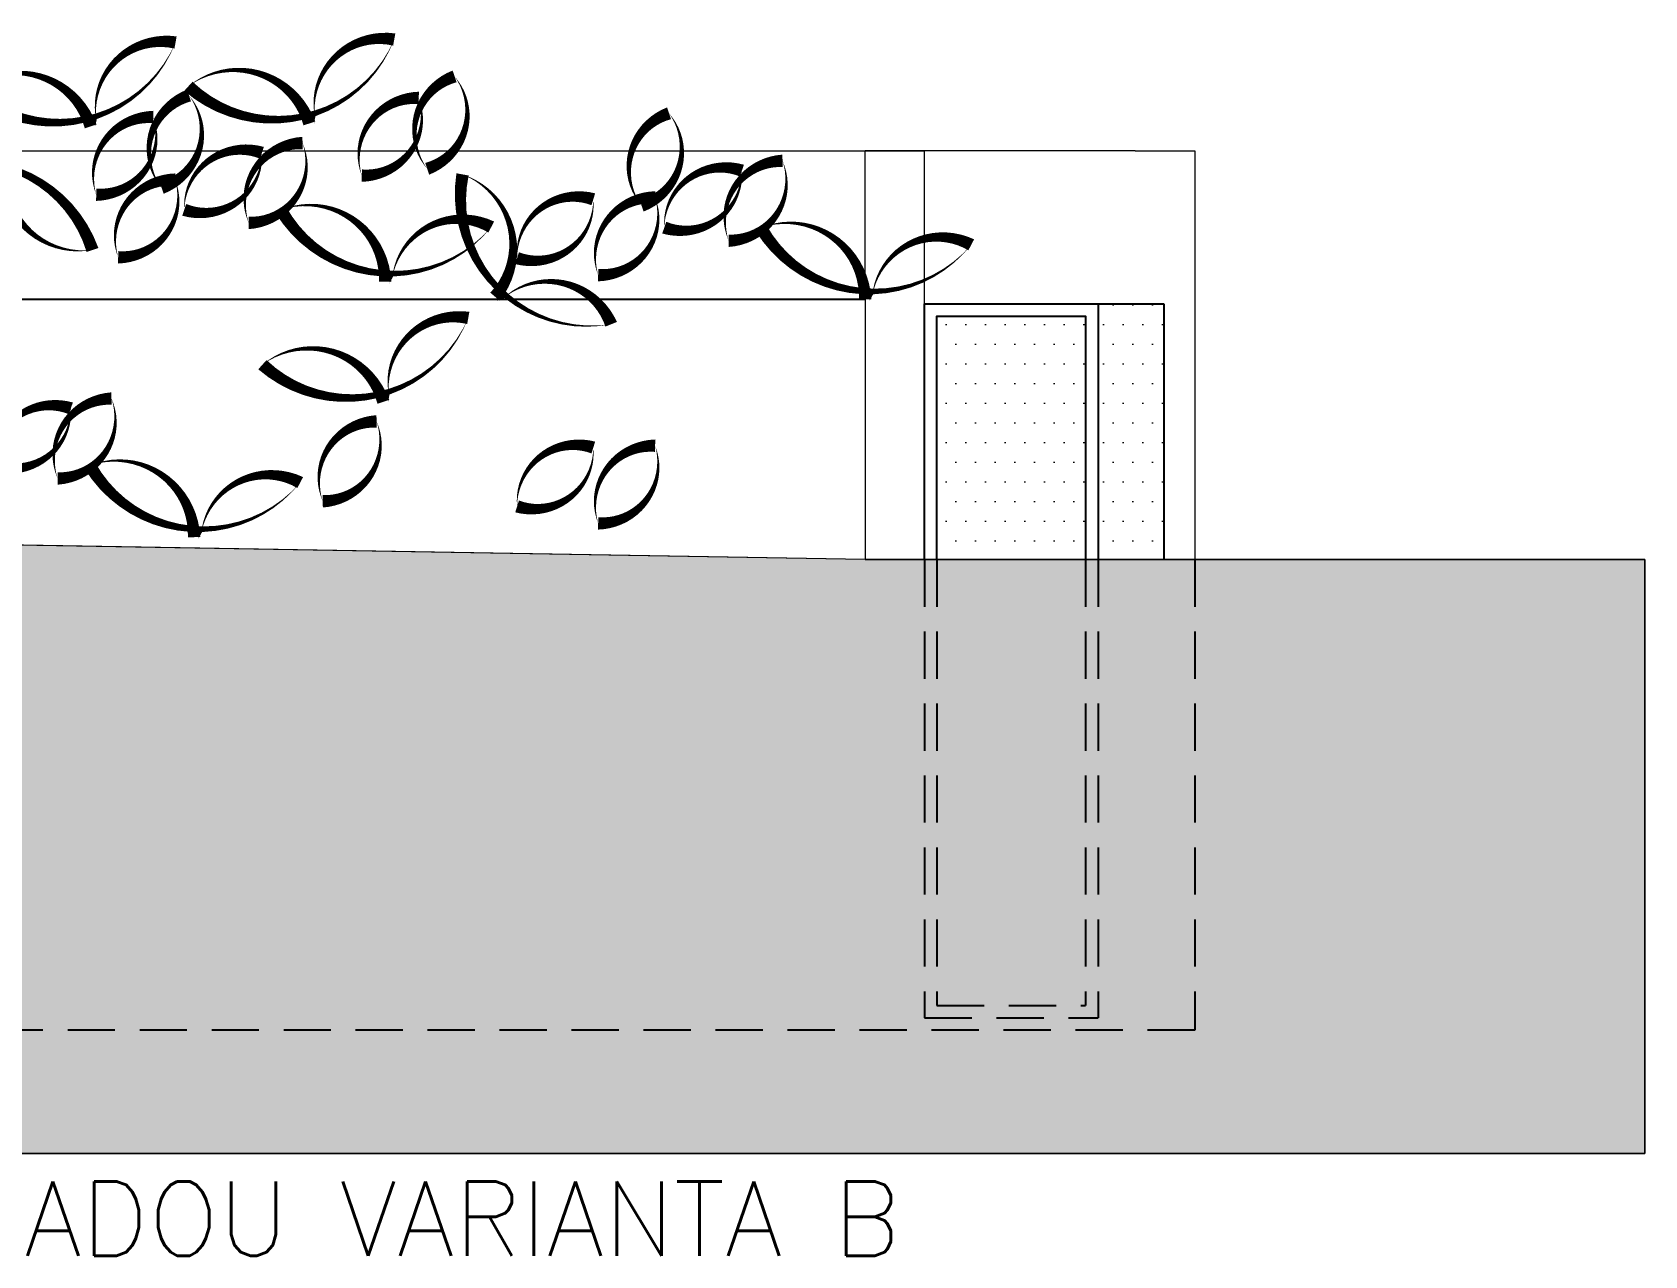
# Model space of a CAD drawing. Header units: metres. Extents: x -442 to 316, y -503 to 125.
# Drawn here: x 259.54 to 266.05, y -81.77 to -76.83 of the extents above; entities that cross this region are included whole.
import ezdxf

# ---------------------------------------------------------------- set-up
doc = ezdxf.new("R2010")
doc.units = ezdxf.units.M
doc.linetypes.add('DASHED', pattern=[19.05, 12.7, -6.35])
for name, color, linetype in [('SRAFA', 251, 'Continuous'), ('SRAFY', 3, 'Continuous'), ('zariz.predmety', 203, 'Continuous'), ('ZDIVO', 1, 'Continuous')]:
    doc.layers.add(name, color=color, linetype=linetype)
doc.layers.add('Standard', color=7, linetype='Continuous', lineweight=25)
doc.styles.add('ROMANS', font='romans.shx', dxfattribs={"width": 0.7})
pattern_1 = [(0, (178.33871, -97.929355), (0.0396875, 0.079375), [0, -0.079375])]

msp = doc.modelspace()

# ---------------------------------------------------------------- hatches: boundary and pattern name
at = {"layer": 'SRAFA', "linetype": 'Continuous', "lineweight": 0, "ltscale": 20}
msp.add_hatch(color=256, dxfattribs=at).paths.add_polyline_path([(243.12118, -78.704917), (243.12118, -81.352557), (266.049818, -81.352557), (266.049818, -78.954917), (262.903438, -78.954917), (259.032019, -78.888807), (255.597781, -78.830162), (251.613438, -78.444917), (248.263438, -78.444917)])
at = {"layer": 'SRAFY', "linetype": 'Continuous', "lineweight": 0}
h = msp.add_hatch(dxfattribs=at)
h.set_pattern_fill('DOTS', color=256, scale=0.05, style=0)
h.set_pattern_definition(pattern_1)
h.paths.add_polyline_path([(264.108438, -77.922917), (263.843438, -77.922917), (263.843438, -78.954917), (264.108438, -78.954917)])
h = msp.add_hatch(dxfattribs=at)
h.set_pattern_fill('DOTS', color=256, scale=0.05, style=0)
h.set_pattern_definition(pattern_1)
h.paths.add_polyline_path([(263.793438, -78.954917), (263.793438, -77.972917), (263.193438, -77.972917), (263.193438, -78.954917)])

# ---------------------------------------------------------------- linework, layer by layer
at = {"layer": 'SRAFA', "linetype": 'Continuous', "lineweight": 0, "ltscale": 20}
for p, q in [((259.032019, -77.304917), (262.903438, -77.304917)), ((266.049818, -78.954917), (266.049818, -81.352557)), ((266.049818, -81.352557), (243.12118, -81.352557))]:
    msp.add_line(p, q, dxfattribs=at)
at = {"layer": 'SRAFA', "linetype": 'Continuous', "lineweight": 0, "ltscale": 20, "flags": 128}
msp.add_lwpolyline([(243.12118, -78.704917), (243.12118, -81.352557), (266.049818, -81.352557), (266.049818, -78.954917), (262.903438, -78.954917), (259.032019, -78.888807), (255.597781, -78.830162), (251.613438, -78.444917), (248.263438, -78.444917)], close=True, dxfattribs=at)
at = {"layer": 'SRAFY', "linetype": 'Continuous'}
for p, q in [((262.903438, -77.904917), (259.032019, -77.904917)), ((263.143438, -77.922917), (264.108438, -77.922917)), ((264.108438, -77.922917), (264.108438, -78.954917))]:
    msp.add_line(p, q, dxfattribs=at)
at = {"layer": 'SRAFY', "linetype": 'DASHED', "ltscale": 0.015}
for p, q in [((263.143438, -78.954917), (263.143438, -80.804917)), ((263.193438, -78.954917), (263.193438, -80.754917)), ((263.793438, -78.954917), (263.793438, -80.754917)), ((263.843438, -78.954917), (263.843438, -80.804917)), ((264.233438, -78.954917), (264.233438, -80.854917)), ((263.193438, -80.754917), (263.793438, -80.754917)), ((263.143438, -80.804917), (263.843438, -80.804917)), ((264.233438, -80.854917), (248.263438, -80.854917))]:
    msp.add_line(p, q, dxfattribs=at)
at = {"layer": 'SRAFY', "linetype": 'Continuous'}
for points in [[(263.143438, -78.954917), (263.143438, -77.922917), (263.843438, -77.922917), (263.843438, -78.954917)], [(263.193438, -78.954917), (263.193438, -77.972917), (263.793438, -77.972917), (263.793438, -78.954917)]]:
    msp.add_lwpolyline(points, dxfattribs=at)
at = {"layer": 'zariz.predmety', "color": 253, "linetype": 'Continuous', "ltscale": 0.001}
for points in [[(259.289691, -77.056694, 0, 0, -0.52056705), (259.289691, -77.056694, 0, 0.05, -0.52056705), (259.778054, -77.206525, 0, 0.05, -0.52056705), (259.801155, -77.184844, 0, 0.05, -0.52056705), (260.120527, -76.86775, 0, 0.05, -0.52056705), (259.289691, -77.056694, 0.05, 0.05, 0)], [(260.172355, -77.044703, 0, 0, -0.52056705), (260.172355, -77.044703, 0, 0.05, -0.52056705), (260.660717, -77.194534, 0, 0.05, -0.52056705), (260.683818, -77.172853, 0, 0.05, -0.52056705), (261.00319, -76.855759, 0, 0.05, -0.52056705), (260.172355, -77.044703, 0.05, 0.05, 0)], [(261.136221, -77.377589, 0, 0, -0.52056705), (261.136221, -77.377589, 0, 0.05, -0.52056705), (261.246671, -77.004616, 0, 0.05, -0.52056705), (261.136221, -77.377589, 0.05, 0.05, 0)], [(260.0645, -77.454647, 0, 0, -0.52056705), (260.0645, -77.454647, 0, 0.05, -0.52056705), (260.17495, -77.081675, 0, 0.05, -0.52056705), (260.0645, -77.454647, 0.05, 0.05, 0)], [(260.872193, -77.405247, 0, 0, -0.52056705), (260.872193, -77.405247, 0, 0.05, -0.52056705), (261.102138, -77.091506, 0, 0.05, -0.52056705), (260.872193, -77.405247, 0.05, 0.05, 0)], [(259.800472, -77.482306, 0, 0, -0.52056705), (259.800472, -77.482306, 0, 0.05, -0.52056705), (260.030417, -77.168565, 0, 0.05, -0.52056705), (259.800472, -77.482306, 0.05, 0.05, 0)], [(262.001593, -77.526521, 0, 0, -0.52056705), (262.001593, -77.526521, 0, 0.05, -0.52056705), (262.112042, -77.153548, 0, 0.05, -0.52056705), (262.001593, -77.526521, 0.05, 0.05, 0)], [(260.155679, -77.543315, 0, 0, -0.52056705), (260.155679, -77.543315, 0, 0.05, -0.52056705), (260.469152, -77.313006, 0, 0.05, -0.52056705), (260.155679, -77.543315, 0.05, 0.05, 0)], [(260.415843, -77.596137, 0, 0, -0.52056705), (260.415843, -77.596137, 0, 0.05, -0.52056705), (260.633095, -77.273476, 0, 0.05, -0.52056705), (260.415843, -77.596137, 0.05, 0.05, 0)], [(259.785421, -77.705219, 0, 0, -0.52056705), (259.785421, -77.705219, 0, 0.05, -0.52056705), (259.432966, -77.335459, 0, 0.05, -0.52056705), (259.402208, -77.343052, 0, 0.05, -0.52056705), (258.968478, -77.463161, 0, 0.05, -0.52056705), (259.785421, -77.705219, 0.05, 0.05, 0)], [(262.092772, -77.615188, 0, 0, -0.52056705), (262.092772, -77.615188, 0, 0.05, -0.52056705), (262.406245, -77.384879, 0, 0.05, -0.52056705), (262.092772, -77.615188, 0.05, 0.05, 0)], [(262.352936, -77.66801, 0, 0, -0.52056705), (262.352936, -77.66801, 0, 0.05, -0.52056705), (262.570187, -77.34535, 0, 0.05, -0.52056705), (262.352936, -77.66801, 0.05, 0.05, 0)], [(259.888992, -77.734993, 0, 0, -0.52056705), (259.888992, -77.734993, 0, 0.05, -0.52056705), (260.118937, -77.421252, 0, 0.05, -0.52056705), (259.888992, -77.734993, 0.05, 0.05, 0)], [(261.278713, -77.400212, 0, 0, -0.52056705), (261.278713, -77.400212, 0, 0.05, -0.52056705), (261.410037, -77.893873, 0, 0.05, -0.52056705), (261.440658, -77.902001, 0, 0.05, -0.52056705), (261.878727, -78.005168, 0, 0.05, -0.52056705), (261.278713, -77.400212, 0.05, 0.05, 0)], [(260.545424, -77.543608, 0, 0, -0.52056705), (260.545424, -77.543608, 0, 0.05, -0.52056705), (260.966345, -77.833043, 0, 0.05, -0.52056705), (260.994886, -77.819292, 0, 0.05, -0.52056705), (261.394674, -77.612611, 0, 0.05, -0.52056705), (260.545424, -77.543608, 0.05, 0.05, 0)], [(261.498912, -77.738449, 0, 0, -0.52056705), (261.498912, -77.738449, 0, 0.05, -0.52056705), (261.806627, -77.5005, 0, 0.05, -0.52056705), (261.498912, -77.738449, 0.05, 0.05, 0)], [(261.826085, -77.806866, 0, 0, -0.52056705), (261.826085, -77.806866, 0, 0.05, -0.52056705), (262.056029, -77.493126, 0, 0.05, -0.52056705), (261.826085, -77.806866, 0.05, 0.05, 0)], [(262.482517, -77.615482, 0, 0, -0.52056705), (262.482517, -77.615482, 0, 0.05, -0.52056705), (262.903438, -77.904917, 0, 0.05, -0.52056705), (262.931979, -77.891165, 0, 0.05, -0.52056705), (263.331767, -77.684485, 0, 0.05, -0.52056705), (262.482517, -77.615482, 0.05, 0.05, 0)], [(260.471116, -78.168346, 0, 0, -0.52056705), (260.471116, -78.168346, 0, 0.05, -0.52056705), (260.959479, -78.318177, 0, 0.05, -0.52056705), (260.98258, -78.296497, 0, 0.05, -0.52056705), (261.301952, -77.979403, 0, 0.05, -0.52056705), (260.471116, -78.168346, 0.05, 0.05, 0)], [(259.644823, -78.627617, 0, 0, -0.52056705), (259.644823, -78.627617, 0, 0.05, -0.52056705), (259.862074, -78.304956, 0, 0.05, -0.52056705), (259.644823, -78.627617, 0.05, 0.05, 0)], [(259.384659, -78.574795, 0, 0, -0.52056705), (259.384659, -78.574795, 0, 0.05, -0.52056705), (259.698132, -78.344486, 0, 0.05, -0.52056705), (259.384659, -78.574795, 0.05, 0.05, 0)], [(260.714605, -78.71978, 0, 0, -0.52056705), (260.714605, -78.71978, 0, 0.05, -0.52056705), (260.931856, -78.39712, 0, 0.05, -0.52056705), (260.714605, -78.71978, 0.05, 0.05, 0)], [(261.498912, -78.740515, 0, 0, -0.52056705), (261.498912, -78.740515, 0, 0.05, -0.52056705), (261.806627, -78.502566, 0, 0.05, -0.52056705), (261.498912, -78.740515, 0.05, 0.05, 0)], [(261.826085, -78.808932, 0, 0, -0.52056705), (261.826085, -78.808932, 0, 0.05, -0.52056705), (262.056029, -78.495192, 0, 0.05, -0.52056705), (261.826085, -78.808932, 0.05, 0.05, 0)], [(259.774403, -78.575088, 0, 0, -0.52056705), (259.774403, -78.575088, 0, 0.05, -0.52056705), (260.195325, -78.864523, 0, 0.05, -0.52056705), (260.223866, -78.850772, 0, 0.05, -0.52056705), (260.623654, -78.644091, 0, 0.05, -0.52056705), (259.774403, -78.575088, 0.05, 0.05, 0)]]:
    msp.add_lwpolyline(points, format="xyseb", close=True, dxfattribs=at)
at = {"layer": 'ZDIVO', "linetype": 'Continuous', "lineweight": 0}
for p, q in [((263.993438, -77.304917), (262.903438, -77.304917)), ((262.903438, -77.304917), (263.143438, -77.304917)), ((262.903438, -77.904917), (262.903438, -77.304917)), ((263.143438, -78.954917), (263.143438, -77.304917)), ((263.993438, -77.304917), (264.233438, -77.304917)), ((264.233438, -77.304917), (264.233438, -78.954917)), ((262.903438, -77.904917), (262.903438, -78.954917)), ((262.903438, -77.904917), (262.903438, -78.954917)), ((262.903438, -78.954917), (255.597781, -78.830162)), ((262.903438, -78.954917), (266.049818, -78.954917))]:
    msp.add_line(p, q, dxfattribs=at)

# ---------------------------------------------------------------- texts
at = {"layer": 'Standard', "color": 7, "linetype": 'ByBlock', "style": 'ROMANS'}
msp.add_text('POHLED VÝCHODNÍ ZAHRADOU VARIANTA B', height=0.3, dxfattribs=at).set_placement((254.534194, -81.765062))

doc.saveas('drawing.dxf')
